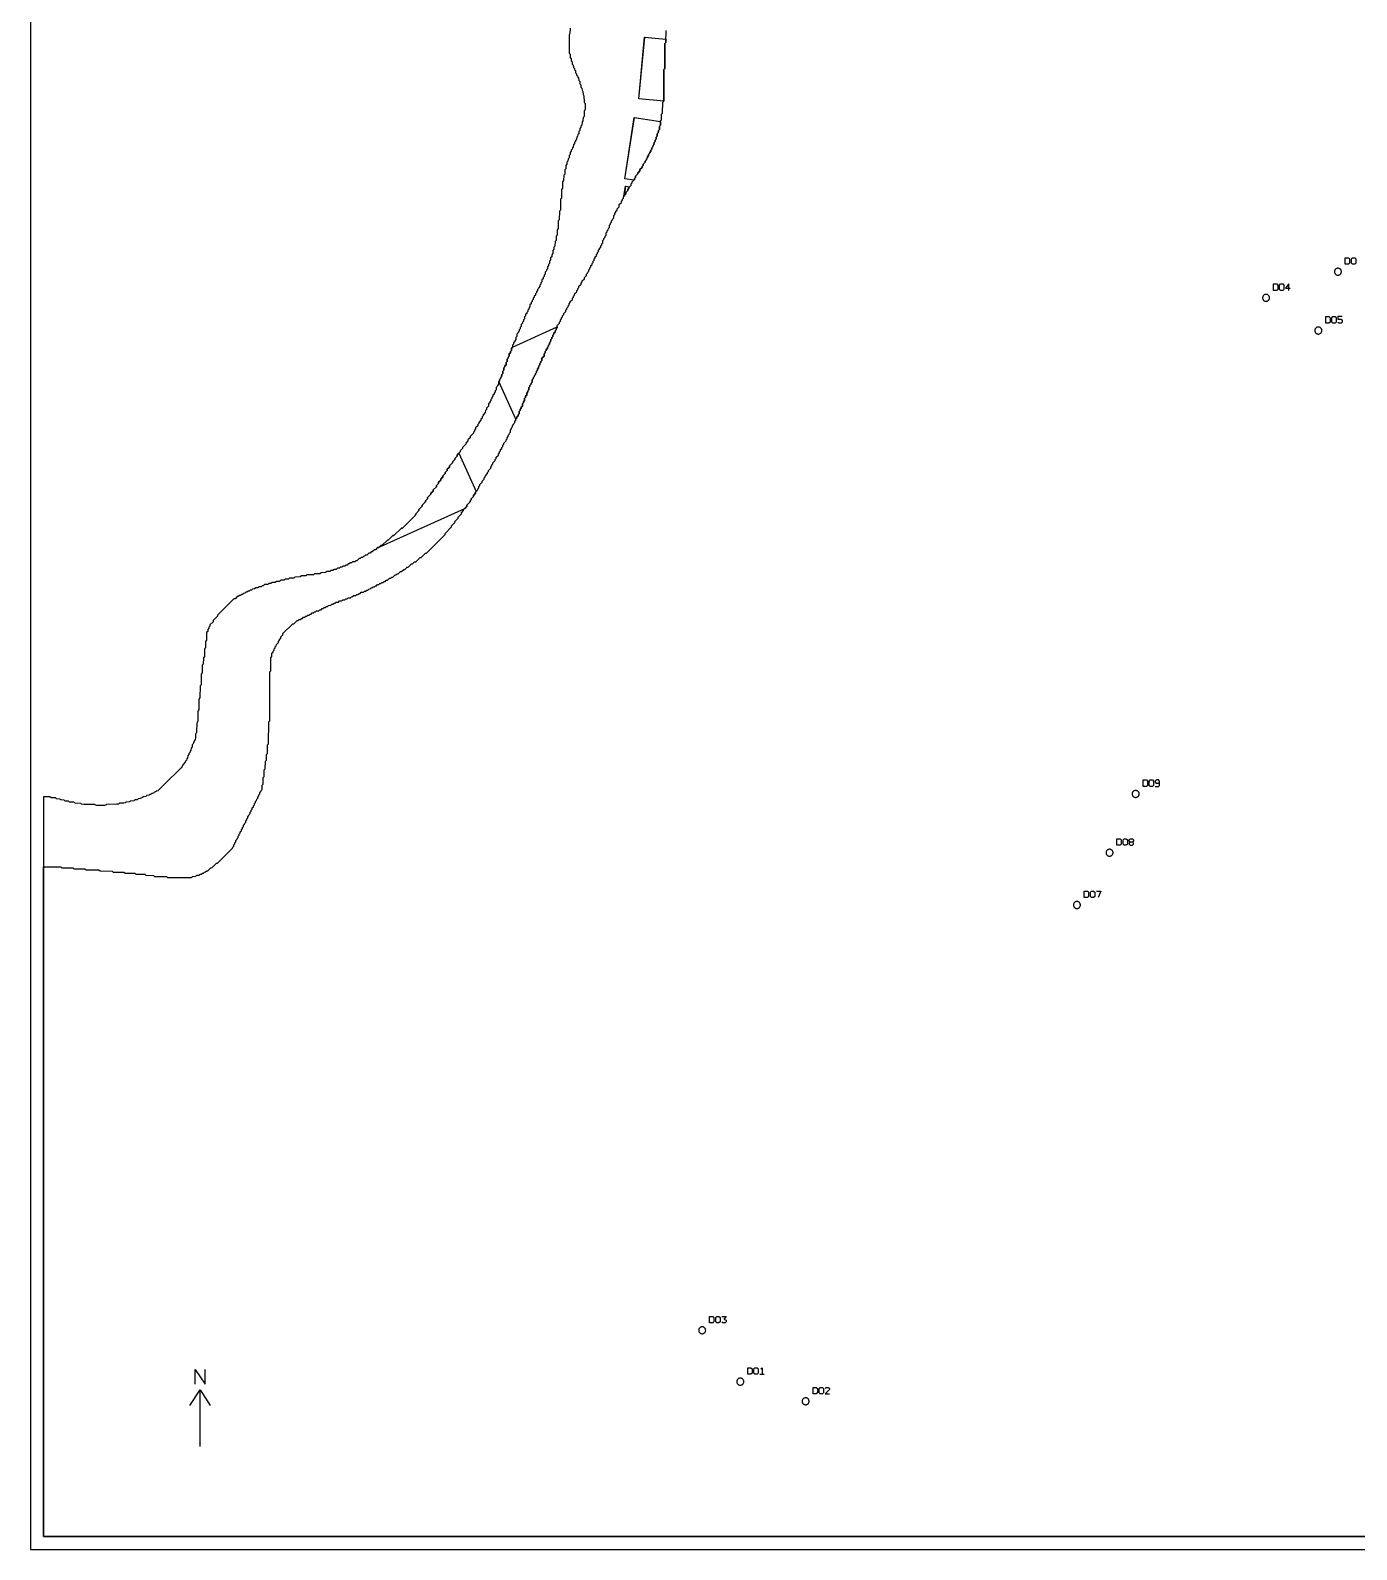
# Model space of a CAD drawing. Header units: millimetres. Extents: x 0 to 1219, y 0 to 1240.
# Drawn here: x 0 to 609, y 0 to 697 of the extents above; entities that cross this region are included whole.
import ezdxf

# ---------------------------------------------------------------- set-up
doc = ezdxf.new("R2010")
doc.units = ezdxf.units.MM
for name, color, linetype in [('CUT_DOWEL_3.2', 2, 'Continuous'), ('CUT_OUTER', 1, 'Continuous'), ('ENGRAVE_BLDG_BOX', 5, 'Continuous'), ('ENGRAVE_BLDG_FOOTPRINT', 8, 'Continuous'), ('ENGRAVE_NEXT', 3, 'Continuous'), ('ENGRAVE_NORTH', 2, 'Continuous'), ('ENGRAVE_TEXT', 2, 'Continuous'), ('SHEET_EDGE', 7, 'Continuous')]:
    doc.layers.add(name, color=color, linetype=linetype)

msp = doc.modelspace()

# ---------------------------------------------------------------- linework, layer by layer
at = {"layer": 'CUT_DOWEL_3.2'}
for points in [[(602.18, 586.69), (602.17, 586.9), (602.13, 587.1), (602.06, 587.3), (601.97, 587.49), (601.85, 587.66), (601.71, 587.82), (601.55, 587.96), (601.38, 588.07), (601.19, 588.17), (601, 588.23), (600.79, 588.27), (600.58, 588.29), (600.37, 588.27), (600.17, 588.23), (599.97, 588.17), (599.78, 588.07), (599.61, 587.96), (599.45, 587.82), (599.31, 587.66), (599.2, 587.49), (599.1, 587.3), (599.04, 587.1), (598.99, 586.9), (598.98, 586.69), (598.99, 586.48), (599.04, 586.27), (599.1, 586.08), (599.2, 585.89), (599.31, 585.71), (599.45, 585.56), (599.61, 585.42), (599.78, 585.3), (599.97, 585.21), (600.17, 585.14), (600.37, 585.1), (600.58, 585.09), (600.79, 585.1), (601, 585.14), (601.19, 585.21), (601.38, 585.3), (601.55, 585.42), (601.71, 585.56), (601.85, 585.71), (601.97, 585.89), (602.06, 586.08), (602.13, 586.27), (602.17, 586.48), (602.18, 586.69)], [(569.18, 574.69), (569.17, 574.9), (569.13, 575.1), (569.06, 575.3), (568.97, 575.49), (568.85, 575.66), (568.71, 575.82), (568.55, 575.96), (568.38, 576.07), (568.19, 576.17), (568, 576.23), (567.79, 576.27), (567.58, 576.29), (567.37, 576.27), (567.17, 576.23), (566.97, 576.17), (566.78, 576.07), (566.61, 575.96), (566.45, 575.82), (566.31, 575.66), (566.2, 575.49), (566.1, 575.3), (566.04, 575.1), (565.99, 574.9), (565.98, 574.69), (565.99, 574.48), (566.04, 574.27), (566.1, 574.08), (566.2, 573.89), (566.31, 573.71), (566.45, 573.56), (566.61, 573.42), (566.78, 573.3), (566.97, 573.21), (567.17, 573.14), (567.37, 573.1), (567.58, 573.09), (567.79, 573.1), (568, 573.14), (568.19, 573.21), (568.38, 573.3), (568.55, 573.42), (568.71, 573.56), (568.85, 573.71), (568.97, 573.89), (569.06, 574.08), (569.13, 574.27), (569.17, 574.48), (569.18, 574.69)], [(593.18, 559.69), (593.17, 559.9), (593.13, 560.1), (593.06, 560.3), (592.97, 560.49), (592.85, 560.66), (592.71, 560.82), (592.55, 560.96), (592.38, 561.07), (592.19, 561.17), (592, 561.23), (591.79, 561.27), (591.58, 561.29), (591.37, 561.27), (591.17, 561.23), (590.97, 561.17), (590.78, 561.07), (590.61, 560.96), (590.45, 560.82), (590.31, 560.66), (590.2, 560.49), (590.1, 560.3), (590.04, 560.1), (589.99, 559.9), (589.98, 559.69), (589.99, 559.48), (590.04, 559.27), (590.1, 559.08), (590.2, 558.89), (590.31, 558.71), (590.45, 558.56), (590.61, 558.42), (590.78, 558.3), (590.97, 558.21), (591.17, 558.14), (591.37, 558.1), (591.58, 558.09), (591.79, 558.1), (592, 558.14), (592.19, 558.21), (592.38, 558.3), (592.55, 558.42), (592.71, 558.56), (592.85, 558.71), (592.97, 558.89), (593.06, 559.08), (593.13, 559.27), (593.17, 559.48), (593.18, 559.69)], [(509.29, 346.95), (509.28, 347.16), (509.24, 347.37), (509.17, 347.57), (509.08, 347.75), (508.96, 347.93), (508.82, 348.08), (508.66, 348.22), (508.49, 348.34), (508.3, 348.43), (508.1, 348.5), (507.9, 348.54), (507.69, 348.55), (507.48, 348.54), (507.28, 348.5), (507.08, 348.43), (506.89, 348.34), (506.72, 348.22), (506.56, 348.08), (506.42, 347.93), (506.3, 347.75), (506.21, 347.57), (506.15, 347.37), (506.1, 347.16), (506.09, 346.95), (506.1, 346.74), (506.15, 346.54), (506.21, 346.34), (506.3, 346.15), (506.42, 345.98), (506.56, 345.82), (506.72, 345.68), (506.89, 345.57), (507.08, 345.48), (507.28, 345.41), (507.48, 345.37), (507.69, 345.35), (507.9, 345.37), (508.1, 345.41), (508.3, 345.48), (508.49, 345.57), (508.66, 345.68), (508.82, 345.82), (508.96, 345.98), (509.08, 346.15), (509.17, 346.34), (509.24, 346.54), (509.28, 346.74), (509.29, 346.95)], [(497.29, 319.95), (497.28, 320.16), (497.24, 320.37), (497.17, 320.57), (497.08, 320.75), (496.96, 320.93), (496.82, 321.08), (496.66, 321.22), (496.49, 321.34), (496.3, 321.43), (496.1, 321.5), (495.9, 321.54), (495.69, 321.55), (495.48, 321.54), (495.28, 321.5), (495.08, 321.43), (494.89, 321.34), (494.72, 321.22), (494.56, 321.08), (494.42, 320.93), (494.3, 320.75), (494.21, 320.57), (494.15, 320.37), (494.1, 320.16), (494.09, 319.95), (494.1, 319.74), (494.15, 319.54), (494.21, 319.34), (494.3, 319.15), (494.42, 318.98), (494.56, 318.82), (494.72, 318.68), (494.89, 318.57), (495.08, 318.48), (495.28, 318.41), (495.48, 318.37), (495.69, 318.35), (495.9, 318.37), (496.1, 318.41), (496.3, 318.48), (496.49, 318.57), (496.66, 318.68), (496.82, 318.82), (496.96, 318.98), (497.08, 319.15), (497.17, 319.34), (497.24, 319.54), (497.28, 319.74), (497.29, 319.95)], [(482.29, 295.95), (482.28, 296.16), (482.24, 296.37), (482.17, 296.57), (482.08, 296.75), (481.96, 296.93), (481.82, 297.08), (481.66, 297.22), (481.49, 297.34), (481.3, 297.43), (481.1, 297.5), (480.9, 297.54), (480.69, 297.55), (480.48, 297.54), (480.28, 297.5), (480.08, 297.43), (479.89, 297.34), (479.72, 297.22), (479.56, 297.08), (479.42, 296.93), (479.3, 296.75), (479.21, 296.57), (479.15, 296.37), (479.1, 296.16), (479.09, 295.95), (479.1, 295.74), (479.15, 295.54), (479.21, 295.34), (479.3, 295.15), (479.42, 294.98), (479.56, 294.82), (479.72, 294.68), (479.89, 294.57), (480.08, 294.48), (480.28, 294.41), (480.48, 294.37), (480.69, 294.35), (480.9, 294.37), (481.1, 294.41), (481.3, 294.48), (481.49, 294.57), (481.66, 294.68), (481.82, 294.82), (481.96, 294.98), (482.08, 295.15), (482.17, 295.34), (482.24, 295.54), (482.28, 295.74), (482.29, 295.95)], [(310.18, 100.7), (310.16, 100.91), (310.12, 101.11), (310.06, 101.31), (309.96, 101.5), (309.85, 101.67), (309.71, 101.83), (309.55, 101.97), (309.38, 102.08), (309.19, 102.17), (308.99, 102.24), (308.79, 102.28), (308.58, 102.3), (308.37, 102.28), (308.16, 102.24), (307.97, 102.17), (307.78, 102.08), (307.6, 101.97), (307.45, 101.83), (307.31, 101.67), (307.19, 101.5), (307.1, 101.31), (307.03, 101.11), (306.99, 100.91), (306.98, 100.7), (306.99, 100.49), (307.03, 100.28), (307.1, 100.08), (307.19, 99.9), (307.31, 99.72), (307.45, 99.56), (307.6, 99.43), (307.78, 99.31), (307.97, 99.22), (308.16, 99.15), (308.37, 99.11), (308.58, 99.1), (308.79, 99.11), (308.99, 99.15), (309.19, 99.22), (309.38, 99.31), (309.55, 99.43), (309.71, 99.56), (309.85, 99.72), (309.96, 99.9), (310.06, 100.08), (310.12, 100.28), (310.16, 100.49), (310.18, 100.7)], [(327.69, 77.1), (327.68, 77.31), (327.64, 77.51), (327.57, 77.71), (327.48, 77.9), (327.36, 78.07), (327.22, 78.23), (327.07, 78.37), (326.89, 78.49), (326.7, 78.58), (326.51, 78.65), (326.3, 78.69), (326.09, 78.7), (325.88, 78.69), (325.68, 78.65), (325.48, 78.58), (325.29, 78.49), (325.12, 78.37), (324.96, 78.23), (324.82, 78.07), (324.71, 77.9), (324.61, 77.71), (324.55, 77.51), (324.5, 77.31), (324.49, 77.1), (324.5, 76.89), (324.55, 76.69), (324.61, 76.49), (324.71, 76.3), (324.82, 76.13), (324.96, 75.97), (325.12, 75.83), (325.29, 75.71), (325.48, 75.62), (325.68, 75.55), (325.88, 75.51), (326.09, 75.5), (326.3, 75.51), (326.51, 75.55), (326.7, 75.62), (326.89, 75.71), (327.07, 75.83), (327.22, 75.97), (327.36, 76.13), (327.48, 76.3), (327.57, 76.49), (327.64, 76.69), (327.68, 76.89), (327.69, 77.1)], [(357.69, 68.1), (357.68, 68.31), (357.64, 68.51), (357.57, 68.71), (357.48, 68.9), (357.36, 69.07), (357.22, 69.23), (357.07, 69.37), (356.89, 69.49), (356.7, 69.58), (356.51, 69.65), (356.3, 69.69), (356.09, 69.7), (355.88, 69.69), (355.68, 69.65), (355.48, 69.58), (355.29, 69.49), (355.12, 69.37), (354.96, 69.23), (354.82, 69.07), (354.71, 68.9), (354.61, 68.71), (354.55, 68.51), (354.5, 68.31), (354.49, 68.1), (354.5, 67.89), (354.55, 67.69), (354.61, 67.49), (354.71, 67.3), (354.82, 67.13), (354.96, 66.97), (355.12, 66.83), (355.29, 66.71), (355.48, 66.62), (355.68, 66.55), (355.88, 66.51), (356.09, 66.5), (356.3, 66.51), (356.51, 66.55), (356.7, 66.62), (356.89, 66.71), (357.07, 66.83), (357.22, 66.97), (357.36, 67.13), (357.48, 67.3), (357.57, 67.49), (357.64, 67.69), (357.68, 67.89), (357.69, 68.1)]]:
    msp.add_lwpolyline(points, close=True, dxfattribs=at)
at = {"layer": 'CUT_OUTER'}
msp.add_lwpolyline([(247.92, 698.5), (247.84, 696), (247.43, 695.5), (247.44, 687), (247.88, 686.5), (247.94, 685), (248.38, 684.5), (248.43, 683.5), (248.87, 683), (248.93, 682), (249.37, 681.5), (249.43, 680.5), (249.87, 680), (249.92, 679.5), (250, 679.35), (250.35, 679), (250.42, 678), (250.86, 677.5), (250.91, 677), (251.35, 676.5), (251.4, 676), (251.83, 675.5), (251.91, 674.5), (252.33, 674), (252.41, 673), (252.83, 672.5), (252.91, 671.5), (253.32, 671), (253.4, 670), (253.81, 669.5), (253.9, 668), (254.29, 667.5), (254.4, 664.5), (254.5, 664.29), (254.78, 664), (254.84, 661.5), (254.79, 661), (254.5, 660.72), (254.4, 660.5), (254.3, 658), (253.91, 657.5), (253.82, 656), (253.41, 655.5), (253.32, 654), (252.9, 653.5), (252.85, 653), (252.42, 652.5), (252.35, 651.5), (251.92, 651), (251.85, 650), (251.5, 649.65), (251.42, 649.5), (251.37, 649), (250.93, 648.5), (250.87, 647.5), (250.42, 647), (250.38, 646.5), (249.93, 646), (249.89, 645.5), (249.44, 645), (249.38, 644), (249, 643.62), (248.9, 643), (248.44, 642.5), (248.41, 642), (247.95, 641.5), (247.91, 640.5), (247.45, 640), (247.41, 639), (246.95, 638.5), (246.91, 637.5), (246.46, 637), (246.42, 636), (245.96, 635.5), (245.92, 634), (245.46, 633.5), (245.42, 631.5), (244.96, 631), (244.93, 628.5), (244.47, 628), (244.43, 625), (243.97, 624.5), (243.93, 620.5), (243.47, 620), (243.44, 615), (242.97, 614.5), (242.94, 610.5), (242.47, 610), (242.44, 606.5), (241.97, 606), (241.95, 603.5), (241.47, 603), (241.45, 601), (240.98, 600.5), (240.95, 598.5), (240.47, 598), (240.45, 597), (239.98, 596.5), (239.95, 595), (239.48, 594.5), (239.46, 593.5), (238.98, 593), (238.96, 592), (238.48, 591.5), (238.46, 590.5), (238, 590.05), (237.96, 589.5), (237.48, 589), (237.46, 588), (237, 587.54), (236.96, 587), (236.48, 586.5), (236.46, 585.5), (236, 585.04), (235.96, 584.5), (235.48, 584), (235.47, 583.5), (234.98, 583), (234.96, 582), (234.5, 581.54), (234.47, 581), (233.98, 580.5), (233.97, 580), (233.48, 579.5), (233.47, 579), (232.98, 578.5), (232.97, 578), (232.48, 577.5), (232.47, 577), (231.98, 576.5), (231.97, 576), (231.48, 575.5), (231.47, 575), (230.98, 574.5), (230.97, 574), (230.48, 573.5), (230.47, 573), (229.98, 572.5), (229.97, 572), (229.48, 571.5), (229.47, 570.5), (229, 570.03), (228.97, 569.5), (228.48, 569), (228.47, 568.5), (227.98, 568), (227.97, 567.5), (227.48, 567), (227.47, 566.5), (226.99, 566), (226.97, 565), (226.5, 564.53), (226.47, 564), (225.98, 563.5), (225.97, 563), (225.49, 562.5), (225.47, 561.5), (225, 561.03), (224.97, 560.5), (224.48, 560), (224.47, 559.5), (223.98, 559), (223.97, 558.5), (223.49, 558), (223.47, 557), (222.98, 556.5), (222.97, 555.5), (222.5, 555.03), (222.47, 554.5), (221.98, 554), (221.97, 553.5), (221.49, 553), (221.47, 552), (220.98, 551.5), (220.97, 550.5), (220.5, 550.03), (220.47, 549.5), (219.99, 549), (219.97, 548), (219.5, 547.53), (219.47, 547), (218.99, 546.5), (218.97, 545.5), (218.48, 545), (218.47, 544), (218, 543.53), (217.97, 543), (217.49, 542.5), (217.47, 541.5), (216.98, 541), (216.97, 540), (216.48, 539.5), (216.47, 538.5), (216, 538.03), (215.97, 537.5), (215.48, 537), (215.47, 536.5), (214.98, 536), (214.97, 535), (214.5, 534.53), (214.47, 534), (213.98, 533.5), (213.97, 532.5), (213.5, 532.03), (213.47, 531.5), (212.98, 531), (212.97, 530.5), (212.48, 530), (212.47, 529.5), (211.98, 529), (211.97, 528.5), (211.48, 528), (211.47, 527.5), (210.98, 527), (210.97, 526.5), (210.48, 526), (210.47, 525), (209.48, 524), (209.47, 523.5), (208.98, 523), (208.96, 522), (207.98, 521), (207.97, 520.5), (207.48, 520), (207.47, 519.5), (206.98, 519), (206.97, 518.5), (206, 517.53), (205.97, 517), (205.48, 516.5), (205.47, 516), (204.48, 515), (204.47, 514.5), (203.98, 514), (203.97, 513.5), (203.48, 513), (203.47, 512.5), (201.98, 511), (201.97, 510.5), (200.98, 509.5), (200.97, 509), (199.98, 508), (199.97, 507.5), (198.5, 506.03), (198.47, 505.5), (197.48, 504.5), (197.47, 504), (195.98, 502.5), (195.97, 502), (194.98, 501), (194.97, 500.5), (193.98, 499.5), (193.97, 499), (192.48, 497.5), (192.47, 497), (191.48, 496), (191.47, 495.5), (190.48, 494.5), (190.47, 494), (189.48, 493), (189.47, 492.5), (188.48, 491.5), (188.47, 491), (187.48, 490), (187.47, 489.5), (186.48, 488.5), (186.47, 488), (184.98, 486.5), (184.97, 486), (183.98, 485), (183.97, 484.5), (182.48, 483), (182.47, 482.5), (181.48, 481.5), (181.47, 481), (179.98, 479.5), (179.97, 479), (178.48, 477.5), (178.47, 477), (176.98, 475.5), (176.97, 475), (171, 469.03), (170.48, 469), (167, 465.53), (166.5, 465.52), (164.5, 463.53), (163.98, 463.5), (161.5, 461.03), (161, 461.02), (160, 460.03), (159.5, 460.02), (158.5, 459.03), (158, 459.02), (157, 458.03), (156.5, 458.02), (156, 457.53), (155.5, 457.52), (154.5, 456.53), (154, 456.52), (153.5, 456.03), (153, 456.02), (152.5, 455.53), (152, 455.52), (151.5, 455.03), (151, 455.02), (150, 454.03), (149.5, 454.02), (149, 453.53), (148, 453.52), (147.5, 453.03), (147, 453.02), (146.5, 452.53), (146, 452.52), (145.5, 452.03), (144.97, 452), (144.5, 451.53), (143.5, 451.52), (143, 451.03), (142.47, 451), (142, 450.53), (141, 450.52), (140.5, 450.03), (139.5, 450.02), (139, 449.53), (138, 449.52), (137.5, 449.03), (136, 449.02), (135.5, 448.53), (133.5, 448.52), (133, 448.03), (130.5, 448.02), (130, 447.53), (127, 447.52), (126.5, 447.03), (124.5, 447.02), (124, 446.54), (121.5, 446.52), (121, 446.04), (119, 446.02), (118.5, 445.54), (117, 445.52), (116.5, 445.04), (115, 445.02), (114.5, 444.54), (113, 444.52), (112.5, 444.04), (111, 444.02), (110.5, 443.54), (109.5, 443.52), (109, 443.04), (107.5, 443.02), (107, 442.54), (106.46, 442.5), (106, 442.04), (105, 442.02), (104.5, 441.54), (103.5, 441.52), (103, 441.04), (102, 441.02), (101.5, 440.54), (101, 440.52), (100.5, 440.04), (100, 440.02), (99.5, 439.54), (99, 439.53), (98.5, 439.04), (97.96, 439), (97.5, 438.54), (97, 438.53), (96.5, 438.04), (96, 438.03), (95.5, 437.54), (95, 437.52), (94, 436.54), (93.5, 436.52), (86, 429.04), (85.95, 428.5), (84, 426.54), (83.95, 426), (82.47, 424.5), (82.46, 424), (82, 423.55), (81.96, 423), (81.47, 422.5), (81.45, 421.5), (80.97, 421), (80.93, 417.5), (80.47, 417), (80.42, 414), (79.96, 413.5), (79.91, 410), (79.46, 409.5), (79.41, 406.5), (78.96, 406), (78.9, 402.5), (78.45, 402), (78.38, 397), (77.94, 396.5), (77.86, 391), (77.43, 390.5), (77.34, 385.5), (76.92, 385), (76.86, 380.5), (76.81, 380), (76.41, 379.5), (76.33, 375.5), (76.26, 375), (76, 374.74), (75.88, 374.5), (75.8, 372.5), (75.71, 372), (75.34, 371.5), (75.25, 371), (74.86, 370.5), (74.77, 370), (74.37, 369.5), (74.25, 368.5), (73.86, 368), (73.73, 367), (73.34, 366.5), (73.24, 366), (72.84, 365.5), (72.75, 365), (72.35, 364.5), (72.2, 363.5), (71.82, 363), (71.7, 362.5), (71.31, 362), (71.17, 361.5), (70, 360.24), (69.82, 360), (69.68, 359.5), (69.23, 359), (61.5, 351.25), (58.5, 348.37), (58, 348.22), (57.5, 347.83), (57, 347.7), (56.5, 347.32), (56, 347.2), (55.5, 346.81), (55, 346.7), (54.5, 346.33), (53.5, 346.17), (53, 345.8), (52, 345.65), (51.5, 345.27), (51, 345.17), (50.5, 344.8), (49.5, 344.66), (49, 344.29), (48, 344.16), (47.5, 343.8), (46, 343.64), (45.5, 343.29), (44, 343.14), (43.71, 343), (43.5, 342.79), (43, 342.71), (41, 342.63), (40.72, 342.5), (40.5, 342.28), (39.5, 342.18), (35, 342.12), (34.75, 342), (34.5, 341.75), (34, 341.69), (30.5, 341.68), (30, 341.74), (29.74, 342), (29.5, 342.11), (24.5, 342.14), (23.5, 342.22), (23.22, 342.5), (23, 342.6), (20.5, 342.7), (20.2, 343), (20, 343.1), (18, 343.19), (17.5, 343.59), (16, 343.68), (15.5, 344.09), (14, 344.17), (13.5, 344.58), (12, 344.66), (11.5, 345.08), (9.5, 345.16), (9, 345.57), (6, 345.61), (6, 6), (6, 6), (1026.04, 6)], dxfattribs=at)
at = {"layer": 'ENGRAVE_BLDG_BOX'}
for points in [[(279.46, 666.11), (282.05, 694.41), (291.94, 693.51), (291.93, 692), (291.47, 691.5), (291.45, 680.5), (291.43, 680), (290.97, 679.5), (290.94, 665.5), (290.93, 665.06), (279.46, 666.11)], [(273.03, 629.39), (277.3, 657.48), (289.45, 655.64), (289.42, 654), (288.96, 653.5), (288.92, 652), (288.46, 651.5), (288.42, 650.5), (287.96, 650), (287.92, 649), (287.46, 648.5), (287.42, 647.5), (287, 647.08), (286.93, 646.5), (286.46, 646), (286.42, 645), (286, 644.58), (285.93, 644), (285.46, 643.5), (285.43, 643), (284.96, 642.5), (284.93, 642), (284.46, 641.5), (284.44, 641), (283.96, 640.5), (283.94, 640), (283.46, 639.5), (283.44, 639), (282.96, 638.5), (282.94, 638), (282.46, 637.5), (282.43, 637), (281.46, 636), (281.44, 635.5), (280.96, 635), (280.94, 634.5), (280, 633.55), (279.94, 633), (278.97, 632), (278.94, 631.5), (277.97, 630.5), (277.95, 630), (277.47, 629.5), (277.44, 629), (277.2, 628.75), (273.03, 629.39)], [(273.37, 625.94), (275.14, 625.68), (274.97, 625.5), (274.95, 625), (274.47, 624.5), (274.45, 624), (273.47, 623), (273.46, 622.5), (272.97, 622), (272.96, 621.5), (272.65, 621.18), (273.37, 625.94)], [(215.23, 536.25), (215.47, 536.5), (215.48, 537), (215.97, 537.5), (216, 538.03), (216.47, 538.5), (216.48, 539.5), (216.97, 540), (216.98, 541), (217.47, 541.5), (217.49, 542.5), (217.97, 543), (218, 543.53), (218.47, 544), (218.48, 545), (218.97, 545.5), (218.99, 546.5), (219.47, 547), (219.5, 547.53), (219.97, 548), (219.99, 549), (220.47, 549.5), (220.5, 550.03), (220.97, 550.5), (220.98, 551.5), (221.47, 552), (221.47, 552.02), (241.98, 561.34), (241.97, 561), (241.5, 560.53), (241.48, 560), (240.98, 559.5), (240.98, 559), (240.49, 558.5), (240.48, 558), (239.99, 557.5), (239.98, 557), (239.49, 556.5), (239.48, 556), (238.99, 555.5), (238.97, 554.5), (238.5, 554.03), (238.48, 553.5), (237.98, 553), (237.98, 552.5), (237.49, 552), (237.48, 551.5), (236.99, 551), (236.98, 550.5), (236.49, 550), (236.48, 549.5), (235.99, 549), (235.97, 548), (234.99, 547), (234.97, 546), (234.5, 545.53), (234.48, 545), (233.99, 544.5), (233.98, 544), (233.49, 543.5), (233.47, 542.5), (233, 542.03), (232.98, 541.5), (232.49, 541), (232.48, 540.5), (231.99, 540), (231.98, 539.5), (231.49, 539), (231.48, 538.5), (230.99, 538), (230.98, 537.5), (230.49, 537), (230.48, 536), (230, 535.53), (229.98, 535), (229.49, 534.5), (229.48, 534), (228.99, 533.5), (228.98, 532.5), (228.5, 532.03), (228.48, 531.5), (227.99, 531), (227.98, 530), (227.5, 529.53), (227.48, 529), (226.99, 528.5), (226.98, 527.5), (226.5, 527.03), (226.48, 526.5), (225.99, 526), (225.97, 525), (225.5, 524.53), (225.48, 524), (224.99, 523.5), (224.98, 523), (224.49, 522.5), (224.47, 521.5), (224, 521.03), (223.98, 520.5), (223.49, 520), (223.48, 519.5), (223.04, 519.06), (215.23, 536.25)], [(159.04, 459.56), (159.5, 460.02), (160, 460.03), (161, 461.02), (161.5, 461.03), (163.98, 463.5), (164.5, 463.53), (166.5, 465.52), (167, 465.53), (170.48, 469), (171, 469.03), (176.97, 475), (176.98, 475.5), (178.47, 477), (178.48, 477.5), (179.97, 479), (179.98, 479.5), (181.47, 481), (181.48, 481.5), (182.47, 482.5), (182.48, 483), (183.97, 484.5), (183.98, 485), (184.97, 486), (184.98, 486.5), (186.47, 488), (186.48, 488.5), (187.47, 489.5), (187.48, 490), (188.47, 491), (188.48, 491.5), (189.47, 492.5), (189.48, 493), (190.47, 494), (190.48, 494.5), (191.47, 495.5), (191.48, 496), (192.47, 497), (192.48, 497.5), (193.97, 499), (193.98, 499.5), (194.97, 500.5), (194.98, 501), (195.97, 502), (195.98, 502.5), (196.81, 503.34), (204.78, 485.8), (204.5, 485.53), (204.47, 485), (203.48, 484), (203.47, 483.5), (202.48, 482.5), (202.47, 482), (201.98, 481.5), (201.97, 481), (200.5, 479.52), (200.47, 479), (199.38, 477.9), (159.04, 459.56)], [(34.92, 6), (61.05, 6), (61.05, 6), (34.92, 6), (34.92, 6)], [(66.32, 6), (91.54, 6), (91.54, 6), (66.32, 6), (66.32, 6)], [(148.05, 6), (200.78, 6), (200.78, 6), (148.05, 6), (148.05, 6)], [(401.26, 6), (380.11, 6), (380.11, 6), (401.26, 6), (401.26, 6)], [(474.5, 6), (442.27, 6), (442.27, 6), (474.5, 6), (474.5, 6)], [(484.93, 6), (511.73, 6), (511.73, 6), (484.93, 6), (484.93, 6)], [(518.79, 6), (527.36, 6), (527.36, 6), (518.79, 6), (518.79, 6)]]:
    msp.add_lwpolyline(points, close=True, dxfattribs=at)
at = {"layer": 'ENGRAVE_BLDG_FOOTPRINT'}
for points in [[(279.46, 666.11), (282.23, 694.4), (291.94, 693.51), (291.93, 692), (291.47, 691.5), (291.45, 680.5), (291.43, 680), (290.97, 679.5), (290.94, 665.5), (290.93, 665.06), (279.46, 666.11)], [(273.03, 629.39), (277.49, 657.46), (289.45, 655.64), (289.42, 654), (288.96, 653.5), (288.92, 652), (288.46, 651.5), (288.42, 650.5), (287.96, 650), (287.92, 649), (287.46, 648.5), (287.42, 647.5), (287, 647.08), (286.93, 646.5), (286.46, 646), (286.42, 645), (286, 644.58), (285.93, 644), (285.46, 643.5), (285.43, 643), (284.96, 642.5), (284.93, 642), (284.46, 641.5), (284.44, 641), (283.96, 640.5), (283.94, 640), (283.46, 639.5), (283.44, 639), (282.96, 638.5), (282.94, 638), (282.46, 637.5), (282.43, 637), (281.46, 636), (281.44, 635.5), (280.96, 635), (280.94, 634.5), (280, 633.55), (279.94, 633), (278.97, 632), (278.94, 631.5), (277.97, 630.5), (277.95, 630), (277.47, 629.5), (277.44, 629), (277.2, 628.75), (273.03, 629.39)], [(273.55, 625.92), (275.14, 625.68), (274.97, 625.5), (274.95, 625), (274.47, 624.5), (274.45, 624), (273.47, 623), (273.46, 622.5), (272.97, 622), (272.96, 621.5), (272.83, 621.38), (273.55, 625.92)], [(241.98, 561.34), (241.97, 561), (241.5, 560.53), (241.48, 560), (240.98, 559.5), (240.98, 559), (240.49, 558.5), (240.48, 558), (239.99, 557.5), (239.98, 557), (239.49, 556.5), (239.48, 556), (238.99, 555.5), (238.97, 554.5), (238.5, 554.03), (238.48, 553.5), (237.98, 553), (237.98, 552.5), (237.49, 552), (237.48, 551.5), (236.99, 551), (236.98, 550.5), (236.49, 550), (236.48, 549.5), (235.99, 549), (235.97, 548), (234.99, 547), (234.97, 546), (234.5, 545.53), (234.48, 545), (233.99, 544.5), (233.98, 544), (233.49, 543.5), (233.47, 542.5), (233, 542.03), (232.98, 541.5), (232.49, 541), (232.48, 540.5), (231.99, 540), (231.98, 539.5), (231.49, 539), (231.48, 538.5), (230.99, 538), (230.98, 537.5), (230.49, 537), (230.48, 536), (230, 535.53), (229.98, 535), (229.49, 534.5), (229.48, 534), (228.99, 533.5), (228.98, 532.5), (228.5, 532.03), (228.48, 531.5), (227.99, 531), (227.98, 530), (227.5, 529.53), (227.48, 529), (226.99, 528.5), (226.98, 527.5), (226.5, 527.03), (226.48, 526.5), (225.99, 526), (225.97, 525), (225.5, 524.53), (225.48, 524), (224.99, 523.5), (224.98, 523), (224.49, 522.5), (224.47, 521.5), (224, 521.03), (223.98, 520.5), (223.49, 520), (223.48, 519.5), (223.04, 519.06), (215.23, 536.25), (215.47, 536.5), (215.48, 537), (215.97, 537.5), (216, 538.03), (216.47, 538.5), (216.48, 539.5), (216.97, 540), (216.98, 541), (217.47, 541.5), (217.49, 542.5), (217.97, 543), (218, 543.53), (218.47, 544), (218.48, 545), (218.97, 545.5), (218.99, 546.5), (219.47, 547), (219.5, 547.53), (219.97, 548), (219.99, 549), (220.47, 549.5), (220.5, 550.03), (220.97, 550.5), (220.98, 551.5), (221.47, 552), (221.47, 552.02), (241.98, 561.34)], [(159.04, 459.56), (159.5, 460.02), (160, 460.03), (161, 461.02), (161.5, 461.03), (163.98, 463.5), (164.5, 463.53), (166.5, 465.52), (167, 465.53), (170.48, 469), (171, 469.03), (176.97, 475), (176.98, 475.5), (178.47, 477), (178.48, 477.5), (179.97, 479), (179.98, 479.5), (181.47, 481), (181.48, 481.5), (182.47, 482.5), (182.48, 483), (183.97, 484.5), (183.98, 485), (184.97, 486), (184.98, 486.5), (186.47, 488), (186.48, 488.5), (187.47, 489.5), (187.48, 490), (188.47, 491), (188.48, 491.5), (189.47, 492.5), (189.48, 493), (190.47, 494), (190.48, 494.5), (191.47, 495.5), (191.48, 496), (192.47, 497), (192.48, 497.5), (193.97, 499), (193.98, 499.5), (194.97, 500.5), (194.98, 501), (195.97, 502), (195.98, 502.5), (196.81, 503.34), (204.78, 485.8), (204.5, 485.53), (204.47, 485), (203.48, 484), (203.47, 483.5), (202.48, 482.5), (202.47, 482), (201.98, 481.5), (201.97, 481), (200.5, 479.52), (200.47, 479), (199.38, 477.9), (159.04, 459.56)], [(61.05, 6), (34.92, 6), (34.92, 6), (61.05, 6), (61.05, 6)], [(91.54, 6), (66.32, 6), (66.32, 6), (91.54, 6), (91.54, 6)], [(200.78, 6), (148.05, 6), (148.05, 6), (200.78, 6), (200.78, 6)], [(380.11, 6), (401.26, 6), (401.26, 6), (380.11, 6), (380.11, 6)], [(442.27, 6), (474.5, 6), (474.5, 6), (442.27, 6), (442.27, 6)], [(511.73, 6), (484.93, 6), (484.93, 6), (511.73, 6), (511.73, 6)], [(527.36, 6), (518.79, 6), (518.79, 6), (527.36, 6), (527.36, 6)]]:
    msp.add_lwpolyline(points, close=True, dxfattribs=at)
at = {"layer": 'ENGRAVE_NEXT'}
msp.add_lwpolyline([(997.05, 6), (6, 6), (6, 313.54), (14, 313.53), (14, 313.53), (14.5, 313.06), (19.5, 313.03), (20, 312.56), (25, 312.53), (25.5, 312.06), (31.5, 312.03), (32, 311.56), (37.5, 311.53), (38, 311.06), (43, 311.03), (43.5, 310.57), (48, 310.53), (48.5, 310.07), (52.5, 310.04), (53, 309.58), (56.5, 309.54), (57, 309.09), (62.5, 309.05), (63, 308.6), (71, 308.58), (74, 308.65), (74.5, 309.07), (76, 309.15), (76.5, 309.58), (77.5, 309.65), (78, 310.09), (78.5, 310.14), (79, 310.59), (79.5, 310.64), (80, 311.09), (80.5, 311.14), (81, 311.59), (81.5, 311.65), (82.89, 313), (83, 313.08), (83.5, 313.14), (85.4, 315), (85.5, 315.08), (86, 315.13), (92.86, 322), (92.92, 322.5), (93.38, 323), (93.43, 323.5), (93.89, 324), (93.93, 324.5), (94.4, 325), (94.44, 325.5), (94.9, 326), (94.94, 326.5), (95.4, 327), (95.44, 327.5), (95.91, 328), (95.94, 328.5), (96.41, 329), (96.44, 329.5), (96.91, 330), (96.95, 330.5), (97.41, 331), (97.45, 331.5), (97.92, 332), (97.95, 332.5), (98.42, 333), (98.45, 333.5), (98.92, 334), (98.95, 334.5), (99.42, 335), (99.45, 335.5), (99.92, 336), (99.95, 336.5), (100.42, 337), (100.45, 337.5), (100.92, 338), (100.95, 338.5), (101.42, 339), (101.45, 339.5), (101.92, 340), (101.95, 340.5), (102.42, 341), (102.45, 341.5), (102.92, 342), (102.95, 342.5), (103.42, 343), (103.45, 343.5), (103.92, 344), (103.95, 344.5), (104.42, 345), (104.45, 345.5), (104.92, 346), (104.95, 346.5), (105.42, 347), (105.45, 347.5), (105.91, 348), (105.94, 348.5), (106.4, 349), (106.46, 351), (106.91, 351.5), (106.96, 354.5), (107.42, 355), (107.46, 358), (107.92, 358.5), (107.97, 362), (108.43, 362.5), (108.47, 365), (108.93, 365.5), (108.97, 369.5), (109.43, 370), (109.47, 380), (109.94, 380.5), (109.96, 381), (109.98, 403), (110.45, 403.5), (110.48, 409.5), (110.96, 410), (110.98, 411.5), (111.47, 412), (111.48, 412.5), (111.97, 413), (111.98, 413.5), (112.47, 414), (112.48, 414.5), (112.97, 415), (112.98, 415.5), (113.96, 416.5), (113.98, 417), (114.47, 417.5), (114.48, 418), (114.97, 418.5), (114.98, 419), (115.97, 420), (116, 420.53), (120.48, 425), (121, 425.03), (122.5, 426.52), (123, 426.53), (123.5, 427.02), (124, 427.03), (124.5, 427.52), (125, 427.53), (125.5, 428.02), (126, 428.03), (126.5, 428.52), (127, 428.53), (127.5, 429.02), (128, 429.03), (128.5, 429.52), (129, 429.53), (129.5, 430.02), (130, 430.03), (130.5, 430.52), (131, 430.53), (131.5, 431.02), (132.5, 431.03), (132.97, 431.5), (133.5, 431.53), (134, 432.02), (134.5, 432.03), (135, 432.52), (135.5, 432.53), (136, 433.02), (136.5, 433.03), (137, 433.52), (138, 433.53), (138.47, 434), (139, 434.03), (139.5, 434.52), (140, 434.52), (140.5, 435.01), (141.5, 435.03), (142, 435.52), (143, 435.53), (143.5, 436.02), (144.5, 436.03), (144.97, 436.5), (145.5, 436.53), (146, 437.02), (147, 437.03), (147.47, 437.5), (148, 437.53), (148.5, 438.02), (149.5, 438.03), (149.97, 438.5), (150.5, 438.53), (151, 439.02), (151.5, 439.02), (152, 439.52), (153, 439.53), (153.5, 440.02), (154, 440.03), (154.5, 440.52), (155, 440.53), (155.5, 441.02), (156, 441.03), (156.5, 441.52), (157, 441.53), (157.5, 442.02), (158, 442.03), (158.5, 442.52), (159, 442.53), (159.5, 443.02), (160, 443.03), (160.5, 443.52), (161, 443.53), (161.5, 444.02), (162, 444.03), (162.5, 444.52), (163, 444.53), (163.5, 445.02), (164, 445.03), (165, 446.02), (165.5, 446.03), (166, 446.52), (166.5, 446.53), (167.5, 447.52), (168, 447.53), (168.5, 448.02), (169, 448.03), (169.98, 449), (170.5, 449.03), (171.5, 450.02), (172, 450.03), (173, 451.02), (173.5, 451.03), (175, 452.52), (175.5, 452.53), (176.5, 453.52), (177, 453.53), (178.98, 455.5), (179.5, 455.53), (181.5, 457.52), (182, 457.53), (190.47, 466), (190.48, 466.5), (193.47, 469.5), (193.48, 470), (194.97, 471.5), (194.98, 472), (196.47, 473.5), (196.48, 474), (197.97, 475.5), (197.98, 476), (198.97, 477), (198.98, 477.5), (200.47, 479), (200.5, 479.52), (201.97, 481), (201.98, 481.5), (202.47, 482), (202.48, 482.5), (203.47, 483.5), (203.48, 484), (204.47, 485), (204.5, 485.53), (205.47, 486.5), (205.48, 487), (205.97, 487.5), (205.98, 488), (206.47, 488.5), (206.48, 489), (207.47, 490), (207.5, 490.52), (208.47, 491.5), (208.48, 492), (208.97, 492.5), (208.98, 493), (209.97, 494), (209.98, 494.5), (210.47, 495), (210.48, 495.5), (211.47, 496.5), (211.48, 497), (211.97, 497.5), (211.98, 498), (212.48, 498.5), (212.49, 499), (213.47, 500), (213.48, 500.5), (213.98, 501), (214, 501.52), (214.97, 502.5), (214.98, 503), (215.47, 503.5), (215.48, 504), (215.98, 504.5), (215.98, 505), (216.48, 505.5), (216.49, 506), (216.98, 506.5), (216.99, 507), (217.48, 507.5), (217.49, 508), (218.47, 509), (218.48, 509.5), (218.97, 510), (218.98, 510.5), (219.48, 511), (219.48, 511.5), (219.98, 512), (220, 512.53), (220.47, 513), (220.49, 514), (220.98, 514.5), (220.99, 515), (221.48, 515.5), (221.49, 516), (221.98, 516.5), (221.99, 517), (222.48, 517.5), (222.49, 518), (222.98, 518.5), (222.99, 519), (223.48, 519.5), (223.49, 520), (223.98, 520.5), (224, 521.03), (224.47, 521.5), (224.49, 522.5), (224.98, 523), (224.99, 523.5), (225.48, 524), (225.5, 524.53), (225.97, 525), (225.99, 526), (226.48, 526.5), (226.5, 527.03), (226.98, 527.5), (226.99, 528.5), (227.48, 529), (227.5, 529.53), (227.98, 530), (227.99, 531), (228.48, 531.5), (228.5, 532.03), (228.98, 532.5), (228.99, 533.5), (229.48, 534), (229.49, 534.5), (229.98, 535), (230, 535.53), (230.48, 536), (230.49, 537), (230.98, 537.5), (230.99, 538), (231.48, 538.5), (231.49, 539), (231.98, 539.5), (231.99, 540), (232.48, 540.5), (232.49, 541), (232.98, 541.5), (233, 542.03), (233.47, 542.5), (233.49, 543.5), (233.98, 544), (233.99, 544.5), (234.48, 545), (234.5, 545.53), (234.97, 546), (234.99, 547), (235.97, 548), (235.99, 549), (236.48, 549.5), (236.49, 550), (236.98, 550.5), (236.99, 551), (237.48, 551.5), (237.49, 552), (237.98, 552.5), (237.98, 553), (238.48, 553.5), (238.5, 554.03), (238.97, 554.5), (238.99, 555.5), (239.48, 556), (239.49, 556.5), (239.98, 557), (239.99, 557.5), (240.48, 558), (240.49, 558.5), (240.98, 559), (240.98, 559.5), (241.48, 560), (241.5, 560.53), (241.97, 561), (241.99, 562), (242.97, 563), (242.98, 563.5), (243.48, 564), (243.48, 564.5), (243.98, 565), (243.98, 565.5), (244.48, 566), (244.49, 566.5), (244.98, 567), (244.99, 567.5), (245.97, 568.5), (245.98, 569), (246.47, 569.5), (246.48, 570), (246.97, 570.5), (246.98, 571), (247.47, 571.5), (247.48, 572), (247.98, 572.5), (247.99, 573), (248.97, 574), (248.98, 574.5), (249.47, 575), (249.48, 575.5), (249.97, 576), (249.98, 576.5), (250.97, 577.5), (250.98, 578), (251.47, 578.5), (251.48, 579), (251.97, 579.5), (251.98, 580), (252.97, 581), (252.98, 581.5), (253.47, 582), (253.48, 582.5), (254.47, 583.5), (254.5, 584.03), (255.47, 585), (255.48, 585.5), (255.97, 586), (255.98, 586.5), (256.47, 587), (256.48, 587.5), (256.97, 588), (256.98, 588.5), (257.47, 589), (257.48, 589.5), (257.97, 590), (257.98, 590.5), (258.47, 591), (258.48, 591.5), (258.97, 592), (258.98, 592.5), (259.47, 593), (259.48, 593.5), (259.97, 594), (259.98, 594.5), (260.47, 595), (260.48, 595.5), (260.97, 596), (260.98, 596.5), (261.47, 597), (261.48, 597.5), (261.96, 598), (261.98, 598.5), (262.46, 599), (262.5, 599.54), (262.96, 600), (262.98, 601), (263.47, 601.5), (263.48, 602), (263.96, 602.5), (264, 603.04), (264.46, 603.5), (264.48, 604.5), (264.96, 605), (264.98, 605.5), (265.46, 606), (265.5, 606.54), (265.96, 607), (265.98, 608), (266.46, 608.5), (266.48, 609), (266.96, 609.5), (266.98, 610), (267.46, 610.5), (267.5, 611.05), (267.96, 611.5), (267.98, 612.5), (268.46, 613), (268.48, 613.5), (268.96, 614), (268.98, 614.5), (269.46, 615), (269.48, 615.5), (270.45, 616.5), (270.48, 617.5), (271.45, 618.5), (271.47, 619), (271.96, 619.5), (271.97, 620), (272.46, 620.5), (272.47, 621), (272.96, 621.5), (272.97, 622), (273.46, 622.5), (273.47, 623), (274.45, 624), (274.47, 624.5), (274.95, 625), (274.97, 625.5), (275.95, 626.5), (275.97, 627), (276.45, 627.5), (276.47, 628), (277.44, 629), (277.47, 629.5), (277.95, 630), (277.97, 630.5), (278.94, 631.5), (278.97, 632), (279.94, 633), (280, 633.55), (280.94, 634.5), (280.96, 635), (281.44, 635.5), (281.46, 636), (282.43, 637), (282.46, 637.5), (282.94, 638), (282.96, 638.5), (283.44, 639), (283.46, 639.5), (283.94, 640), (283.96, 640.5), (284.44, 641), (284.46, 641.5), (284.93, 642), (284.96, 642.5), (285.43, 643), (285.46, 643.5), (285.93, 644), (286, 644.58), (286.42, 645), (286.46, 646), (286.93, 646.5), (287, 647.08), (287.42, 647.5), (287.46, 648.5), (287.92, 649), (287.96, 650), (288.42, 650.5), (288.46, 651.5), (288.92, 652), (288.96, 653.5), (289.42, 654), (289.46, 656), (289.92, 656.5), (289.96, 659), (290.42, 659.5), (290.46, 664.5), (290.92, 665), (290.94, 665.5), (290.97, 679.5), (291.43, 680), (291.45, 680.5), (291.47, 691.5), (291.93, 692), (291.97, 697.5)], dxfattribs=at)
at = {"layer": 'ENGRAVE_NORTH'}
for points in [[(75.72, 75.99), (75.72, 82.75), (80.22, 75.99), (80.22, 82.75)], [(73.29, 66.11), (77.97, 73.39), (82.65, 66.11)], [(77.97, 47.39), (77.97, 73.39)]]:
    msp.add_lwpolyline(points, dxfattribs=at)
at = {"layer": 'ENGRAVE_TEXT'}
for points in [[(603.98, 590.09), (603.98, 593.09), (605.48, 593.09), (605.98, 592.59), (605.98, 590.59), (605.48, 590.09), (603.98, 590.09)], [(606.78, 590.59), (606.78, 592.59), (607.28, 593.09), (608.28, 593.09), (608.78, 592.59), (608.78, 590.59), (608.28, 590.09), (607.28, 590.09), (606.78, 590.59)], [(570.98, 578.09), (570.98, 581.09), (572.48, 581.09), (572.98, 580.59), (572.98, 578.59), (572.48, 578.09), (570.98, 578.09)], [(573.78, 578.59), (573.78, 580.59), (574.28, 581.09), (575.28, 581.09), (575.78, 580.59), (575.78, 578.59), (575.28, 578.09), (574.28, 578.09), (573.78, 578.59)], [(578.08, 578.09), (578.08, 581.09), (576.58, 579.09), (578.58, 579.09)], [(594.98, 563.09), (594.98, 566.09), (596.48, 566.09), (596.98, 565.59), (596.98, 563.59), (596.48, 563.09), (594.98, 563.09)], [(597.78, 563.59), (597.78, 565.59), (598.28, 566.09), (599.28, 566.09), (599.78, 565.59), (599.78, 563.59), (599.28, 563.09), (598.28, 563.09), (597.78, 563.59)], [(602.58, 566.09), (600.58, 566.09), (600.58, 564.84), (602.08, 564.84), (602.58, 564.34), (602.58, 563.59), (602.08, 563.09), (601.08, 563.09), (600.58, 563.59)], [(511.09, 350.35), (511.09, 353.35), (512.59, 353.35), (513.09, 352.85), (513.09, 350.85), (512.59, 350.35), (511.09, 350.35)], [(513.89, 350.85), (513.89, 352.85), (514.39, 353.35), (515.39, 353.35), (515.89, 352.85), (515.89, 350.85), (515.39, 350.35), (514.39, 350.35), (513.89, 350.85)], [(516.69, 350.35), (518.19, 350.35), (518.69, 350.85), (518.69, 352.85), (518.19, 353.35), (517.19, 353.35), (516.69, 352.85), (516.69, 352.35), (517.19, 351.85), (518.19, 351.85), (518.69, 352.35)], [(499.09, 323.35), (499.09, 326.35), (500.59, 326.35), (501.09, 325.85), (501.09, 323.85), (500.59, 323.35), (499.09, 323.35)], [(501.89, 323.85), (501.89, 325.85), (502.39, 326.35), (503.39, 326.35), (503.89, 325.85), (503.89, 323.85), (503.39, 323.35), (502.39, 323.35), (501.89, 323.85)], [(505.19, 324.85), (504.69, 325.35), (504.69, 325.85), (505.19, 326.35), (506.19, 326.35), (506.69, 325.85), (506.69, 325.35), (506.19, 324.85), (505.19, 324.85), (504.69, 324.35), (504.69, 323.85), (505.19, 323.35), (506.19, 323.35), (506.69, 323.85), (506.69, 324.35), (506.19, 324.85)], [(484.09, 299.35), (484.09, 302.35), (485.59, 302.35), (486.09, 301.85), (486.09, 299.85), (485.59, 299.35), (484.09, 299.35)], [(486.89, 299.85), (486.89, 301.85), (487.39, 302.35), (488.39, 302.35), (488.89, 301.85), (488.89, 299.85), (488.39, 299.35), (487.39, 299.35), (486.89, 299.85)], [(489.69, 302.35), (491.69, 302.35), (490.44, 299.35)], [(311.98, 104.1), (311.98, 107.1), (313.48, 107.1), (313.98, 106.6), (313.98, 104.6), (313.48, 104.1), (311.98, 104.1)], [(314.78, 104.6), (314.78, 106.6), (315.28, 107.1), (316.28, 107.1), (316.78, 106.6), (316.78, 104.6), (316.28, 104.1), (315.28, 104.1), (314.78, 104.6)], [(317.58, 107.1), (319.58, 107.1), (318.58, 105.85), (319.58, 105.35), (319.58, 104.6), (319.08, 104.1), (318.08, 104.1), (317.58, 104.6)], [(329.49, 80.5), (329.49, 83.5), (330.99, 83.5), (331.49, 83), (331.49, 81), (330.99, 80.5), (329.49, 80.5)], [(332.29, 81), (332.29, 83), (332.79, 83.5), (333.79, 83.5), (334.29, 83), (334.29, 81), (333.79, 80.5), (332.79, 80.5), (332.29, 81)], [(335.09, 80.5), (337.09, 80.5)], [(335.59, 83), (336.09, 83.5), (336.09, 80.5)], [(359.49, 71.5), (359.49, 74.5), (360.99, 74.5), (361.49, 74), (361.49, 72), (360.99, 71.5), (359.49, 71.5)], [(362.29, 72), (362.29, 74), (362.79, 74.5), (363.79, 74.5), (364.29, 74), (364.29, 72), (363.79, 71.5), (362.79, 71.5), (362.29, 72)], [(365.09, 74), (365.59, 74.5), (366.59, 74.5), (367.09, 74), (367.09, 73.5), (365.09, 71.5), (367.09, 71.5)]]:
    msp.add_lwpolyline(points, dxfattribs=at)
at = {"layer": 'SHEET_EDGE'}
msp.add_lwpolyline([(0, 0), (1219.2, 0), (1219.2, 1219.2), (0, 1219.2)], close=True, dxfattribs=at)

doc.saveas('drawing.dxf')
